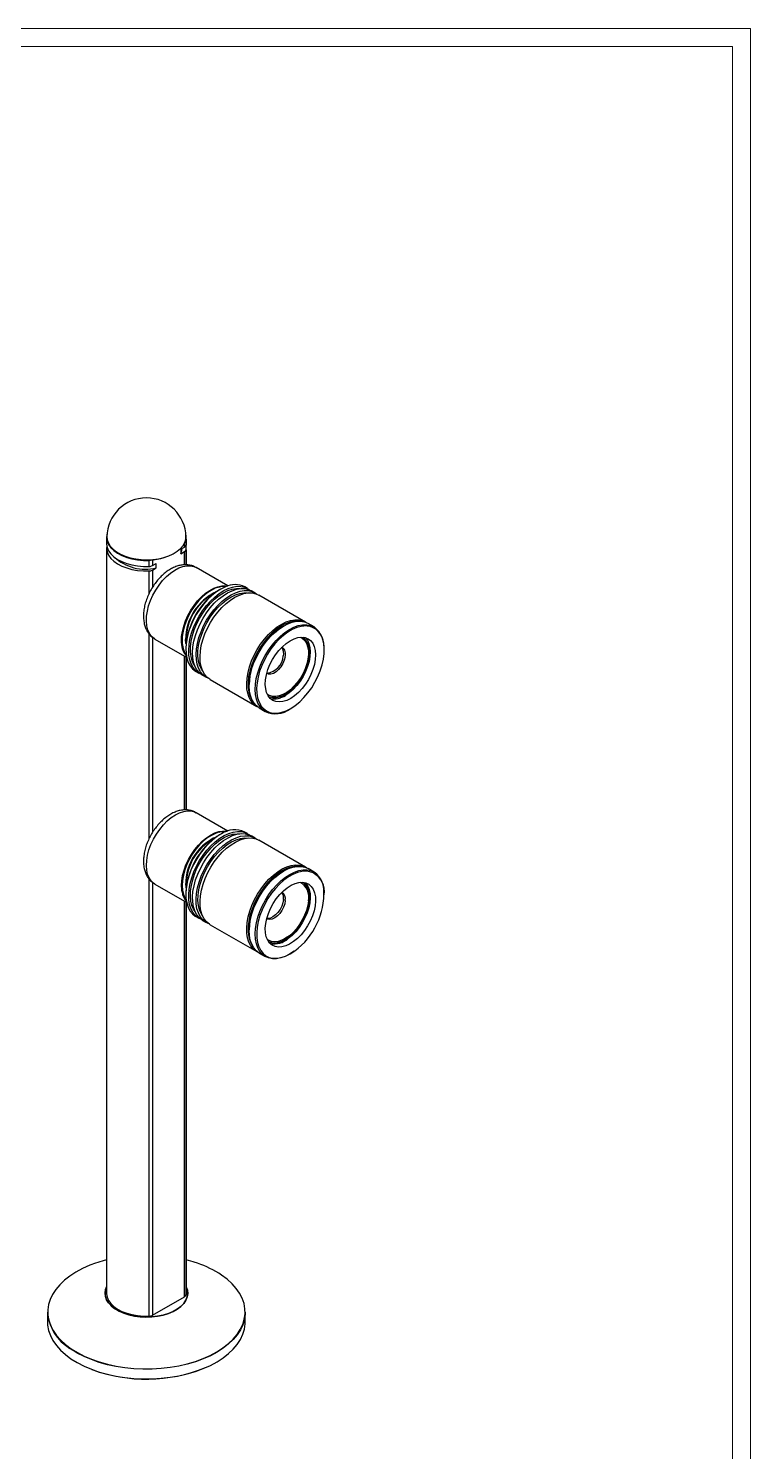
# Model space of a CAD drawing. Header units: millimetres. Extents: x 1051 to 2391, y -75 to 375.
# Drawn here: x 1544.4 to 1688.6, y 90.1 to 374.5 of the extents above; entities that cross this region are included whole.
import ezdxf

# ---------------------------------------------------------------- set-up
doc = ezdxf.new("R2010")
doc.units = ezdxf.units.MM
doc.layers.get('Defpoints').update_dxf_attribs({"color": 6, "lineweight": 9})
doc.layers.add('SolidLine', color=7, linetype='Continuous', lineweight=30)

msp = doc.modelspace()

# ---------------------------------------------------------------- linework, layer by layer
at = {"layer": 'Defpoints'}
for points in [[(1688.62, -75.49), (1688.62, 374.51), (1050.7, 374.51), (1050.7, -75.49)], [(1685.02, -71.89), (1685.02, 370.91), (1054.3, 370.91), (1054.3, -71.89)]]:
    msp.add_lwpolyline(points, close=True, dxfattribs=at)
at = {"layer": 'SolidLine', "linetype": 'Continuous', "lineweight": 25}
for p, q in [((1559.99, 272.79), (1559.99, 271.56)), ((1559.99, 270.66), (1559.99, 121.73)), ((1574.82, 270.43), (1575.58, 270.87)), ((1574.82, 270.43), (1574.82, 269.53)), ((1575.58, 270.87), (1575.58, 271.71)), ((1575.87, 272.46), (1575.87, 271.24)), ((1575.87, 271.24), (1575.89, 271.56)), ((1575.87, 270.34), (1575.87, 267.31)), ((1575.89, 271.56), (1575.89, 272.79)), ((1575.89, 267.31), (1575.89, 270.66)), ((1568.5, 266.98), (1568.5, 268.21)), ((1569.14, 268.34), (1569.14, 267.15)), ((1569.14, 267.15), (1569.91, 267.59)), ((1569.91, 266.69), (1569.91, 267.59)), ((1574.82, 269.53), (1575.58, 269.97)), ((1575.58, 267.31), (1575.58, 269.97)), ((1568.5, 261.65), (1568.5, 266.09)), ((1569.14, 266.25), (1569.91, 266.69)), ((1569.14, 266.25), (1569.14, 262.78)), ((1584.24, 263.11), (1577.9, 266.77)), ((1582.71, 262.42), (1582.57, 262.34)), ((1588.15, 262.58), (1587.59, 262.9)), ((1589.64, 261.72), (1588.93, 262.13)), ((1599.75, 255.88), (1590.42, 261.27)), ((1568.5, 212.64), (1568.5, 253.47)), ((1601.45, 254.9), (1600.25, 255.6)), ((1569.14, 252.83), (1569.14, 213.8)), ((1569.65, 252.48), (1575.99, 248.82)), ((1575.76, 252.64), (1575.76, 252.49)), ((1575.82, 250.64), (1575.82, 250.48)), ((1575.58, 218.32), (1575.58, 249.05)), ((1575.87, 248.88), (1575.87, 218.32)), ((1575.89, 218.32), (1575.89, 248.87)), ((1600.48, 248.88), (1600.33, 248.17)), ((1577.84, 246.02), (1578.41, 245.69)), ((1579.18, 245.24), (1579.89, 244.83)), ((1580.67, 244.38), (1590, 239)), ((1590.5, 238.71), (1591.7, 238.02)), ((1584.24, 214.11), (1577.9, 217.77)), ((1582.71, 213.43), (1582.57, 213.35)), ((1588.15, 213.59), (1587.59, 213.91)), ((1589.64, 212.73), (1588.93, 213.14)), ((1599.75, 206.89), (1590.42, 212.28)), ((1601.45, 205.91), (1600.25, 206.61)), ((1568.5, 117.15), (1568.5, 204.46)), ((1569.14, 203.84), (1569.14, 117.32)), ((1569.65, 203.48), (1575.99, 199.82)), ((1575.76, 203.65), (1575.81, 202.87)), ((1575.81, 202.87), (1575.87, 202.51)), ((1575.58, 121.03), (1575.58, 200.06)), ((1575.82, 201.65), (1575.82, 201.49)), ((1575.87, 199.89), (1575.87, 121.4)), ((1575.89, 121.73), (1575.89, 199.88)), ((1577.84, 197.02), (1578.41, 196.7)), ((1579.18, 196.25), (1579.89, 195.84)), ((1580.67, 195.39), (1590, 190)), ((1590.5, 189.72), (1591.7, 189.02)), ((1569.14, 117.32), (1575.58, 121.03)), ((1575.87, 121.4), (1575.89, 121.73)), ((1548.19, 117.93), (1548.19, 116.01)), ((1587.69, 116.01), (1587.69, 117.93))]:
    msp.add_line(p, q, dxfattribs=at)
at = {"layer": 'SolidLine', "linetype": 'Continuous', "lineweight": 25, "flags": 128}
for points in [[(1560.07, 273.42), (1560.05, 273.35), (1559.99, 272.68), (1560.11, 272.01), (1560.39, 271.35), (1560.84, 270.73), (1561.43, 270.15), (1562.17, 269.63), (1563.04, 269.17), (1564.01, 268.8), (1565.06, 268.51), (1566.18, 268.31), (1567.34, 268.21), (1568.5, 268.21)], [(1575.87, 272.46), (1575.87, 273.14), (1575.82, 273.42)], [(1559.99, 271.56), (1559.99, 271.45), (1560.11, 270.78), (1560.39, 270.13), (1560.84, 269.5), (1561.43, 268.93), (1562.17, 268.4), (1563.04, 267.95), (1564.01, 267.57), (1565.06, 267.28), (1566.18, 267.09), (1567.34, 266.99), (1568.5, 266.98)], [(1560.03, 271.11), (1559.99, 270.56), (1560.11, 269.88), (1560.39, 269.23), (1560.84, 268.61), (1561.43, 268.03), (1562.17, 267.51), (1563.04, 267.05), (1564.01, 266.68), (1565.06, 266.39), (1566.18, 266.19), (1567.34, 266.09), (1568.5, 266.09)], [(1560.04, 272.91), (1560.11, 272.29), (1560.34, 271.64), (1560.73, 271.01), (1561.28, 270.42), (1561.96, 269.89), (1562.78, 269.42), (1563.7, 269.02), (1564.72, 268.71), (1565.8, 268.48), (1566.93, 268.35), (1568.09, 268.31), (1569.23, 268.37), (1570.36, 268.53), (1571.42, 268.78), (1572.42, 269.11), (1573.32, 269.53), (1574.1, 270.02), (1574.76, 270.57), (1575.27, 271.16), (1575.62, 271.8), (1575.81, 272.45), (1575.84, 272.91)], [(1574.82, 269.53), (1575.04, 270.16), (1575.09, 270.59)], [(1575.87, 270.34), (1575.87, 271.01), (1575.85, 271.15)], [(1569.65, 252.48), (1569.49, 252.57), (1568.97, 253.02), (1568.55, 253.61), (1568.23, 254.32), (1568.03, 255.13), (1567.94, 256.04), (1567.98, 257.02), (1568.13, 258.05), (1568.39, 259.11), (1568.77, 260.19), (1569.24, 261.25), (1569.81, 262.28), (1570.46, 263.25), (1571.18, 264.16), (1571.95, 264.97), (1572.76, 265.67), (1573.59, 266.24), (1574.42, 266.69), (1575.24, 266.99), (1576.03, 267.13), (1576.77, 267.13), (1577.45, 266.97), (1577.9, 266.77)], [(1574.94, 252.15), (1574.98, 252.97), (1575.13, 254.01), (1575.39, 255.07), (1575.77, 256.14), (1576.25, 257.21), (1576.81, 258.24), (1577.46, 259.21), (1578.18, 260.12), (1578.95, 260.92), (1579.76, 261.63), (1580.59, 262.2), (1581.42, 262.65), (1582.24, 262.94), (1583.03, 263.09), (1583.77, 263.09), (1584.06, 263.04)], [(1583, 262.95), (1582.53, 262.87), (1581.71, 262.62), (1580.87, 262.21), (1580.03, 261.66), (1579.21, 260.97), (1578.42, 260.18), (1577.69, 259.28), (1577.02, 258.3), (1576.43, 257.27), (1575.94, 256.2), (1575.55, 255.11), (1575.28, 254.03), (1575.12, 252.99), (1575.09, 252)], [(1583.72, 262.92), (1582.82, 262.48), (1581.92, 261.91), (1581.03, 261.21), (1580.17, 260.39), (1579.36, 259.47), (1578.6, 258.47), (1577.91, 257.4), (1577.31, 256.28), (1576.8, 255.13), (1576.38, 253.96), (1576.08, 252.81), (1575.89, 251.68), (1575.82, 250.6), (1575.87, 249.59), (1576.03, 248.65), (1576.31, 247.82), (1576.69, 247.11), (1577.18, 246.51), (1577.77, 246.06), (1577.84, 246.02)], [(1578.81, 245.49), (1578.33, 245.73), (1577.75, 246.19), (1577.26, 246.78), (1576.87, 247.5), (1576.59, 248.33), (1576.43, 249.26), (1576.39, 250.27), (1576.46, 251.35), (1576.65, 252.48), (1576.95, 253.64), (1577.36, 254.8), (1577.87, 255.95), (1578.48, 257.07), (1579.16, 258.15), (1579.92, 259.15), (1580.74, 260.07), (1581.59, 260.88), (1582.48, 261.58), (1583.38, 262.15), (1584.28, 262.59), (1585.16, 262.88), (1586.01, 263.02), (1586.82, 263.01), (1587.56, 262.85), (1588.23, 262.53), (1588.53, 262.33)], [(1577.66, 247.03), (1577.45, 247.35), (1577.1, 248.1), (1576.86, 248.96), (1576.75, 249.92), (1576.76, 250.95), (1576.89, 252.05), (1577.14, 253.18), (1577.5, 254.33), (1577.97, 255.48), (1578.54, 256.6), (1579.2, 257.68), (1579.93, 258.69), (1580.73, 259.62), (1581.57, 260.44), (1582.45, 261.15), (1583.34, 261.72), (1584.23, 262.16), (1585.1, 262.44), (1585.94, 262.57), (1586.62, 262.56)], [(1579.18, 245.24), (1579.11, 245.28), (1578.53, 245.74), (1578.04, 246.33), (1577.65, 247.05), (1577.37, 247.88), (1577.21, 248.81), (1577.16, 249.82), (1577.24, 250.9), (1577.43, 252.03), (1577.73, 253.19), (1578.14, 254.35), (1578.65, 255.5), (1579.26, 256.62), (1579.94, 257.7), (1580.7, 258.7), (1581.51, 259.62), (1582.37, 260.43), (1583.26, 261.13), (1584.16, 261.7), (1585.06, 262.14), (1585.94, 262.43), (1586.79, 262.57), (1587.59, 262.56), (1588.34, 262.4), (1588.93, 262.13)], [(1580.29, 244.64), (1579.82, 244.88), (1579.23, 245.33), (1578.74, 245.92), (1578.36, 246.64), (1578.08, 247.47), (1577.92, 248.4), (1577.87, 249.42), (1577.94, 250.49), (1578.13, 251.62), (1578.44, 252.78), (1578.85, 253.94), (1579.36, 255.1), (1579.96, 256.22), (1580.65, 257.29), (1581.41, 258.29), (1582.22, 259.21), (1583.08, 260.02), (1583.97, 260.72), (1584.87, 261.3), (1585.77, 261.73), (1586.65, 262.02), (1587.5, 262.16), (1588.3, 262.15), (1589.04, 261.99), (1589.71, 261.68), (1590.01, 261.47)], [(1579.14, 246.17), (1578.93, 246.49), (1578.58, 247.24), (1578.35, 248.1), (1578.24, 249.06), (1578.24, 250.1), (1578.37, 251.19), (1578.62, 252.32), (1578.99, 253.48), (1579.46, 254.62), (1580.03, 255.75), (1580.68, 256.82), (1581.42, 257.83), (1582.21, 258.76), (1583.06, 259.58), (1583.93, 260.29), (1584.82, 260.86), (1585.71, 261.3), (1586.59, 261.58), (1587.43, 261.71), (1588.11, 261.7)], [(1580.67, 244.38), (1580.6, 244.43), (1580.01, 244.88), (1579.52, 245.47), (1579.13, 246.19), (1578.86, 247.02), (1578.69, 247.95), (1578.65, 248.97), (1578.72, 250.05), (1578.91, 251.17), (1579.21, 252.33), (1579.62, 253.49), (1580.14, 254.65), (1580.74, 255.77), (1581.43, 256.84), (1582.18, 257.84), (1583, 258.76), (1583.86, 259.57), (1584.74, 260.27), (1585.64, 260.85), (1586.54, 261.28), (1587.43, 261.57), (1588.28, 261.71), (1589.08, 261.7), (1589.82, 261.54), (1590.42, 261.27)], [(1581.81, 261.85), (1581.4, 261.69), (1580.81, 261.4)], [(1583.82, 262.96), (1583.31, 262.98), (1583, 262.95)], [(1590.26, 238.86), (1589.93, 239.04), (1589.35, 239.49), (1588.86, 240.09), (1588.47, 240.8), (1588.19, 241.63), (1588.03, 242.56), (1587.98, 243.58), (1588.06, 244.66), (1588.24, 245.79), (1588.55, 246.94), (1588.96, 248.1), (1589.47, 249.26), (1590.07, 250.38), (1590.76, 251.45), (1591.52, 252.45), (1592.33, 253.37), (1593.19, 254.19), (1594.08, 254.89), (1594.98, 255.46), (1595.88, 255.89), (1596.76, 256.18), (1597.61, 256.33), (1598.41, 256.32), (1599.15, 256.15), (1599.82, 255.84), (1599.99, 255.73)], [(1598.45, 256.05), (1598.14, 256.07), (1597.31, 256.02), (1596.44, 255.8), (1595.55, 255.44), (1594.65, 254.93), (1593.75, 254.29), (1592.88, 253.52), (1592.05, 252.64), (1591.26, 251.67), (1590.55, 250.62), (1589.91, 249.52), (1589.37, 248.37), (1588.93, 247.21), (1588.59, 246.05), (1588.37, 244.91), (1588.27, 243.82), (1588.29, 242.79), (1588.43, 241.84), (1588.69, 240.99), (1589.06, 240.25), (1589.21, 240.03)], [(1590.5, 238.71), (1589.95, 239.11), (1589.44, 239.67), (1589.03, 240.37), (1588.73, 241.18), (1588.55, 242.09), (1588.48, 243.09), (1588.53, 244.16), (1588.69, 245.28), (1588.97, 246.43), (1589.36, 247.59), (1589.86, 248.75), (1590.44, 249.88), (1591.12, 250.96), (1591.86, 251.98), (1592.66, 252.91), (1593.52, 253.75), (1594.4, 254.47), (1595.3, 255.07), (1596.2, 255.53), (1597.08, 255.85), (1597.94, 256.02), (1598.75, 256.04), (1599.51, 255.91), (1600.19, 255.63), (1600.25, 255.6)], [(1591.7, 238.02), (1591.15, 238.41), (1590.64, 238.98), (1590.23, 239.67), (1589.93, 240.48), (1589.75, 241.4), (1589.68, 242.39), (1589.73, 243.46), (1589.9, 244.58), (1590.18, 245.73), (1590.57, 246.9), (1591.06, 248.05), (1591.65, 249.18), (1592.32, 250.27), (1593.06, 251.28), (1593.87, 252.22), (1594.72, 253.06), (1595.6, 253.78), (1596.5, 254.38), (1597.4, 254.84), (1598.29, 255.16), (1599.14, 255.33), (1599.96, 255.35), (1600.71, 255.22), (1601.4, 254.93), (1601.45, 254.9)], [(1599.41, 255.08), (1598.86, 255.01), (1597.99, 254.77), (1597.09, 254.38), (1596.19, 253.85), (1595.3, 253.19), (1594.43, 252.4), (1593.6, 251.5), (1592.83, 250.52), (1592.13, 249.46), (1591.51, 248.34), (1590.98, 247.19), (1590.56, 246.03), (1590.24, 244.87), (1590.04, 243.74), (1589.96, 242.66), (1590, 241.64), (1590.16, 240.71), (1590.44, 239.87), (1590.77, 239.25)], [(1574.96, 251.68), (1574.95, 251.99), (1574.94, 252.15)], [(1575.76, 252.49), (1575.85, 251.64), (1575.87, 251.51)], [(1575.86, 251.49), (1575.84, 251.56), (1575.76, 252.41)], [(1596.77, 240.61), (1595.98, 240.22), (1595.21, 239.98), (1594.48, 239.9), (1593.81, 239.97), (1593.2, 240.21), (1592.69, 240.59), (1592.27, 241.12), (1591.96, 241.78), (1591.77, 242.55), (1591.69, 243.42), (1591.75, 244.36), (1591.92, 245.34), (1592.22, 246.36), (1592.62, 247.37), (1593.13, 248.36), (1593.72, 249.3), (1594.39, 250.17), (1595.11, 250.95), (1595.88, 251.61), (1596.66, 252.14), (1597.45, 252.54), (1598.21, 252.78), (1598.95, 252.86), (1599.62, 252.78), (1600.23, 252.55), (1600.74, 252.16), (1601.16, 251.63), (1601.47, 250.98), (1601.66, 250.2), (1601.74, 249.34), (1601.68, 248.4), (1601.51, 247.41), (1601.21, 246.4), (1600.81, 245.38), (1600.3, 244.39), (1599.71, 243.45), (1599.04, 242.58), (1598.32, 241.81), (1597.55, 241.15), (1596.77, 240.61)], [(1599.69, 252.76), (1600.1, 252.25), (1600.41, 251.59), (1600.6, 250.82), (1600.67, 249.95), (1600.62, 249.01), (1600.45, 248.02), (1600.15, 247.01), (1599.75, 246), (1599.24, 245.01), (1598.65, 244.07), (1597.98, 243.2), (1597.26, 242.42), (1596.49, 241.76), (1595.71, 241.22)], [(1596.79, 238.62), (1597.69, 239.22), (1598.57, 239.95), (1599.42, 240.79), (1600.22, 241.73), (1600.96, 242.76), (1601.62, 243.85), (1602.19, 244.98), (1602.67, 246.14), (1603.04, 247.31), (1603.3, 248.45), (1603.44, 249.56), (1603.46, 250.62), (1603.36, 251.59), (1603.18, 252.35)], [(1598.67, 252.85), (1599.06, 252.64), (1599.53, 252.23), (1599.9, 251.68), (1600.15, 251.02), (1600.29, 250.25), (1600.31, 249.39), (1600.21, 248.47)], [(1595.65, 248.9), (1595.48, 248.23), (1595.19, 247.56), (1594.81, 246.93), (1594.36, 246.37), (1593.85, 245.92), (1593.33, 245.61), (1592.82, 245.44), (1592.35, 245.43), (1592, 245.56)], [(1600.21, 248.47), (1599.99, 247.52), (1599.66, 246.55), (1599.23, 245.59), (1598.7, 244.67), (1598.09, 243.81), (1597.42, 243.03), (1596.71, 242.35), (1595.97, 241.79), (1595.22, 241.37), (1594.48, 241.1), (1593.77, 240.97), (1593.11, 241), (1592.51, 241.19), (1592.09, 241.45)], [(1600.4, 248.53), (1600.18, 247.56), (1599.85, 246.58), (1599.42, 245.6), (1598.89, 244.66), (1598.28, 243.78), (1597.61, 242.98), (1596.89, 242.27), (1596.14, 241.68), (1595.37, 241.22), (1594.62, 240.91), (1593.89, 240.74), (1593.2, 240.73), (1592.57, 240.87), (1592.38, 240.95)], [(1590.77, 239.25), (1590.83, 239.16), (1591.32, 238.57), (1591.91, 238.12), (1592.59, 237.82), (1593.34, 237.68), (1594.15, 237.68), (1595, 237.85), (1595.89, 238.16), (1596.79, 238.62)], [(1569.65, 203.48), (1569.39, 203.66), (1568.88, 204.13), (1568.48, 204.74), (1568.19, 205.47), (1568.01, 206.31), (1567.94, 207.23), (1568, 208.22), (1568.17, 209.26), (1568.46, 210.33), (1568.85, 211.4), (1569.35, 212.46), (1569.93, 213.48), (1570.6, 214.44), (1571.33, 215.33), (1572.1, 216.12), (1572.92, 216.8), (1573.75, 217.35), (1574.58, 217.76), (1575.39, 218.03), (1576.17, 218.15), (1576.9, 218.12), (1577.57, 217.93), (1577.9, 217.77)], [(1574.99, 202.43), (1574.94, 203.19), (1575, 204.18), (1575.17, 205.22), (1575.46, 206.28), (1575.85, 207.36), (1576.35, 208.42), (1576.93, 209.44), (1577.6, 210.4), (1578.33, 211.29), (1579.1, 212.08), (1579.92, 212.75), (1580.75, 213.31), (1581.58, 213.72), (1582.39, 213.99), (1583.17, 214.11), (1583.91, 214.08), (1584.06, 214.05)], [(1582.39, 213.85), (1581.88, 213.69), (1581.05, 213.31), (1580.21, 212.79), (1579.38, 212.14), (1578.58, 211.36), (1577.84, 210.48), (1577.15, 209.52), (1576.55, 208.5), (1576.03, 207.43), (1575.62, 206.35), (1575.33, 205.27), (1575.14, 204.21), (1575.08, 203.21), (1575.15, 202.28)], [(1582.92, 213.55), (1582.02, 212.99), (1581.13, 212.3), (1580.27, 211.5), (1579.45, 210.6), (1578.69, 209.6), (1577.99, 208.54), (1577.37, 207.42), (1576.85, 206.27), (1576.43, 205.11), (1576.11, 203.95), (1575.91, 202.82), (1575.82, 201.73), (1575.85, 200.71), (1576, 199.77), (1576.27, 198.92), (1576.64, 198.19), (1577.12, 197.59), (1577.69, 197.11), (1577.84, 197.02)], [(1578.81, 196.5), (1578.26, 196.79), (1577.69, 197.26), (1577.21, 197.87), (1576.83, 198.6), (1576.57, 199.44), (1576.42, 200.38), (1576.39, 201.41), (1576.48, 202.49), (1576.68, 203.62), (1576.99, 204.78), (1577.42, 205.95), (1577.94, 207.1), (1578.56, 208.21), (1579.25, 209.28), (1580.02, 210.27), (1580.84, 211.18), (1581.7, 211.98), (1582.59, 212.66), (1583.49, 213.22), (1584.39, 213.64), (1585.27, 213.91), (1586.11, 214.03), (1586.91, 214.01), (1587.64, 213.82), (1588.3, 213.5), (1588.53, 213.33)], [(1577.66, 198.03), (1577.38, 198.47), (1577.05, 199.24), (1576.84, 200.11), (1576.74, 201.08), (1576.77, 202.13), (1576.92, 203.23), (1577.19, 204.37), (1577.57, 205.52), (1578.05, 206.67), (1578.64, 207.78), (1579.31, 208.85), (1580.05, 209.85), (1580.86, 210.76), (1581.71, 211.57), (1582.59, 212.25), (1583.48, 212.81), (1584.37, 213.22), (1585.24, 213.48), (1586.07, 213.58), (1586.62, 213.56)], [(1579.18, 196.25), (1579.04, 196.34), (1578.46, 196.81), (1577.98, 197.42), (1577.61, 198.15), (1577.35, 198.99), (1577.2, 199.93), (1577.17, 200.96), (1577.25, 202.04), (1577.46, 203.17), (1577.77, 204.33), (1578.19, 205.5), (1578.72, 206.65), (1579.33, 207.76), (1580.03, 208.83), (1580.79, 209.82), (1581.61, 210.73), (1582.48, 211.53), (1583.37, 212.21), (1584.27, 212.77), (1585.17, 213.19), (1586.04, 213.46), (1586.89, 213.59), (1587.69, 213.56), (1588.42, 213.38), (1588.93, 213.14)], [(1580.29, 195.64), (1579.74, 195.93), (1579.17, 196.4), (1578.69, 197.01), (1578.32, 197.74), (1578.05, 198.58), (1577.91, 199.53), (1577.87, 200.55), (1577.96, 201.63), (1578.16, 202.77), (1578.48, 203.92), (1578.9, 205.09), (1579.43, 206.24), (1580.04, 207.36), (1580.74, 208.42), (1581.5, 209.41), (1582.32, 210.32), (1583.18, 211.12), (1584.07, 211.81), (1584.97, 212.36), (1585.87, 212.78), (1586.75, 213.05), (1587.6, 213.18), (1588.39, 213.15), (1589.13, 212.97), (1589.79, 212.64), (1590.01, 212.48)], [(1579.14, 197.18), (1578.87, 197.61), (1578.54, 198.38), (1578.32, 199.25), (1578.23, 200.23), (1578.26, 201.27), (1578.4, 202.37), (1578.67, 203.51), (1579.05, 204.66), (1579.54, 205.81), (1580.12, 206.93), (1580.79, 207.99), (1581.54, 208.99), (1582.34, 209.9), (1583.19, 210.71), (1584.07, 211.39), (1584.96, 211.95), (1585.85, 212.36), (1586.72, 212.62), (1587.55, 212.73), (1588.11, 212.71)], [(1580.67, 195.39), (1580.52, 195.48), (1579.95, 195.95), (1579.47, 196.56), (1579.1, 197.29), (1578.83, 198.14), (1578.68, 199.08), (1578.65, 200.1), (1578.74, 201.19), (1578.94, 202.32), (1579.26, 203.48), (1579.68, 204.64), (1580.2, 205.79), (1580.82, 206.91), (1581.51, 207.97), (1582.28, 208.96), (1583.1, 209.87), (1583.96, 210.67), (1584.85, 211.36), (1585.75, 211.91), (1586.65, 212.33), (1587.53, 212.61), (1588.37, 212.73), (1589.17, 212.7), (1589.9, 212.52), (1590.42, 212.28)], [(1590.26, 189.87), (1589.86, 190.09), (1589.28, 190.57), (1588.8, 191.17), (1588.43, 191.9), (1588.17, 192.75), (1588.02, 193.69), (1587.99, 194.71), (1588.07, 195.8), (1588.27, 196.93), (1588.59, 198.09), (1589.01, 199.25), (1589.54, 200.4), (1590.15, 201.52), (1590.85, 202.58), (1591.61, 203.58), (1592.43, 204.48), (1593.3, 205.28), (1594.19, 205.97), (1595.09, 206.53), (1595.98, 206.94), (1596.86, 207.22), (1597.71, 207.34), (1598.5, 207.31), (1599.24, 207.13), (1599.9, 206.8), (1599.99, 206.74)], [(1598.45, 207.06), (1598.25, 207.08), (1597.43, 207.04), (1596.56, 206.85), (1595.67, 206.5), (1594.77, 206.02), (1593.87, 205.39), (1593, 204.64), (1592.16, 203.78), (1591.37, 202.82), (1590.64, 201.78), (1590, 200.68), (1589.44, 199.54), (1588.98, 198.38), (1588.63, 197.21), (1588.4, 196.07), (1588.28, 194.97), (1588.28, 193.93), (1588.4, 192.97), (1588.65, 192.11), (1589, 191.35), (1589.21, 191.04)], [(1590.5, 189.72), (1590.47, 189.73), (1589.88, 190.18), (1589.38, 190.76), (1588.99, 191.47), (1588.7, 192.29), (1588.53, 193.21), (1588.48, 194.22), (1588.54, 195.3), (1588.72, 196.42), (1589.01, 197.57), (1589.42, 198.74), (1589.92, 199.89), (1590.52, 201.02), (1591.2, 202.09), (1591.95, 203.1), (1592.76, 204.03), (1593.62, 204.85), (1594.5, 205.56), (1595.4, 206.14), (1596.3, 206.59), (1597.19, 206.89), (1598.04, 207.04), (1598.85, 207.04), (1599.59, 206.89), (1600.25, 206.61)], [(1591.7, 189.02), (1591.67, 189.04), (1591.08, 189.48), (1590.59, 190.06), (1590.19, 190.77), (1589.91, 191.59), (1589.73, 192.52), (1589.68, 193.53), (1589.74, 194.6), (1589.92, 195.73), (1590.22, 196.88), (1590.62, 198.04), (1591.12, 199.2), (1591.72, 200.32), (1592.4, 201.4), (1593.16, 202.41), (1593.97, 203.33), (1594.82, 204.16), (1595.71, 204.86), (1596.61, 205.45), (1597.51, 205.89), (1598.39, 206.2), (1599.24, 206.35), (1600.05, 206.35), (1600.8, 206.2), (1601.45, 205.91)], [(1599.86, 206.1), (1599.81, 206.1), (1598.98, 206.04), (1598.11, 205.82), (1597.22, 205.45), (1596.32, 204.94), (1595.42, 204.29), (1594.55, 203.52), (1593.72, 202.64), (1592.94, 201.67), (1592.22, 200.62), (1591.59, 199.51), (1591.05, 198.36), (1590.61, 197.2), (1590.28, 196.04), (1590.06, 194.9), (1589.97, 193.81), (1589.99, 192.78), (1590.13, 191.84), (1590.39, 190.99), (1590.44, 190.87)], [(1575.06, 201.95), (1575.01, 202.26), (1574.99, 202.43)], [(1575.15, 202.28), (1575.33, 201.43), (1575.59, 200.78)], [(1597.35, 192), (1596.56, 191.5), (1595.78, 191.15), (1595.02, 190.95), (1594.3, 190.91), (1593.64, 191.03), (1593.06, 191.3), (1592.56, 191.73), (1592.17, 192.29), (1591.89, 192.98), (1591.73, 193.78), (1591.7, 194.67), (1591.78, 195.62), (1591.99, 196.62), (1592.31, 197.64), (1592.75, 198.65), (1593.28, 199.63), (1593.89, 200.55), (1594.58, 201.4), (1595.31, 202.14), (1596.08, 202.77), (1596.87, 203.27), (1597.65, 203.62), (1598.41, 203.82), (1599.13, 203.86), (1599.79, 203.74), (1600.37, 203.47), (1600.87, 203.04), (1601.26, 202.48), (1601.54, 201.79), (1601.7, 200.99), (1601.73, 200.1), (1601.65, 199.15), (1601.44, 198.15), (1601.12, 197.13), (1600.68, 196.12), (1600.15, 195.15), (1599.54, 194.22), (1598.85, 193.38), (1598.12, 192.63), (1597.35, 192)], [(1599.69, 203.77), (1599.81, 203.65), (1600.2, 203.09), (1600.47, 202.4), (1600.63, 201.6), (1600.67, 200.71), (1600.59, 199.76), (1600.38, 198.76), (1600.05, 197.75), (1599.62, 196.74), (1599.09, 195.76), (1598.48, 194.83), (1597.79, 193.99), (1597.06, 193.24), (1596.29, 192.61)], [(1600.55, 202.11), (1600.6, 201.56), (1600.58, 200.64)], [(1575.59, 200.78), (1575.63, 200.7), (1575.89, 200.29)], [(1595.34, 200.42), (1595.22, 199.77), (1594.99, 199.09), (1594.65, 198.44), (1594.23, 197.84), (1593.74, 197.33), (1593.23, 196.95), (1592.71, 196.71), (1592.21, 196.63), (1592, 196.65)], [(1595.69, 200.22), (1595.58, 199.56), (1595.34, 198.89), (1595, 198.23), (1594.58, 197.64), (1594.1, 197.13), (1593.58, 196.75), (1593.06, 196.51), (1592.57, 196.42), (1592.13, 196.5), (1592, 196.57)], [(1600.3, 200.14), (1600.16, 199.21), (1599.91, 198.25), (1599.55, 197.28), (1599.09, 196.33), (1598.54, 195.42), (1597.91, 194.58), (1597.23, 193.83), (1596.5, 193.19), (1595.75, 192.67), (1595, 192.29), (1594.27, 192.05), (1593.57, 191.97), (1592.93, 192.05), (1592.36, 192.28), (1592.09, 192.46)], [(1600.49, 200.23), (1600.36, 199.29), (1600.11, 198.31), (1599.74, 197.33), (1599.28, 196.36), (1598.73, 195.43), (1598.11, 194.57), (1597.42, 193.79), (1596.69, 193.11), (1595.93, 192.55), (1595.17, 192.13), (1594.42, 191.86), (1593.7, 191.73), (1593.03, 191.76), (1592.42, 191.94), (1592.38, 191.96)], [(1600.58, 200.64), (1600.44, 199.66), (1600.33, 199.17)], [(1590.44, 190.87), (1590.77, 190.26), (1591.25, 189.65), (1591.83, 189.18), (1592.49, 188.86), (1593.23, 188.69), (1594.03, 188.68), (1594.88, 188.82), (1595.76, 189.12), (1596.66, 189.56), (1597.56, 190.14)], [(1597.44, 190.07), (1596.54, 189.49), (1595.64, 189.04), (1594.76, 188.74), (1593.9, 188.59), (1593.1, 188.59), (1592.35, 188.74), (1591.7, 189.02)], [(1557.76, 127.74), (1556.63, 127.31), (1555.18, 126.67), (1553.85, 125.96), (1552.64, 125.17), (1551.56, 124.33), (1550.62, 123.43), (1549.82, 122.48), (1549.18, 121.5), (1548.7, 120.48), (1548.39, 119.45), (1548.24, 118.4), (1548.26, 117.35), (1548.45, 116.3), (1548.8, 115.27), (1549.32, 114.26), (1549.99, 113.29), (1550.82, 112.35), (1551.8, 111.46), (1552.91, 110.63), (1554.15, 109.86), (1555.51, 109.16), (1556.98, 108.54), (1558.53, 107.99), (1560.17, 107.54), (1561.88, 107.17), (1563.64, 106.89), (1565.43, 106.71), (1567.24, 106.62), (1569.06, 106.63), (1570.88, 106.74), (1572.66, 106.95), (1574.41, 107.24), (1576.1, 107.63), (1577.72, 108.11), (1579.26, 108.68), (1580.7, 109.32), (1582.03, 110.04), (1583.24, 110.82), (1584.32, 111.67), (1585.27, 112.56), (1586.06, 113.51), (1586.7, 114.5), (1587.18, 115.51), (1587.49, 116.54), (1587.64, 117.59), (1587.62, 118.64), (1587.44, 119.69), (1587.08, 120.72), (1586.57, 121.73), (1585.89, 122.7), (1585.06, 123.64), (1584.08, 124.53), (1582.97, 125.36), (1582.97, 125.36)], [(1575.89, 123.01), (1576.12, 122.36), (1576.19, 121.68), (1576.1, 121), (1575.84, 120.34), (1575.41, 119.7), (1574.84, 119.11), (1574.12, 118.57), (1573.28, 118.09), (1572.33, 117.69), (1571.29, 117.37), (1570.19, 117.14), (1569.03, 117), (1567.86, 116.96), (1566.68, 117.02), (1565.54, 117.17), (1564.44, 117.41), (1563.41, 117.74), (1562.47, 118.16), (1561.65, 118.64), (1560.95, 119.19), (1560.4, 119.79), (1560, 120.43), (1559.76, 121.1), (1559.69, 121.78), (1559.78, 122.45), (1559.99, 123.01)], [(1576.17, 122.08), (1576.12, 122.36), (1575.89, 122.99)], [(1559.99, 121.73), (1559.99, 121.62), (1560.11, 120.95), (1560.39, 120.29), (1560.84, 119.67), (1561.43, 119.09), (1562.17, 118.57), (1563.04, 118.11), (1564.01, 117.74), (1565.06, 117.45), (1566.18, 117.25), (1567.34, 117.15), (1568.5, 117.15)], [(1561.65, 118.65), (1562.48, 118.16), (1563.41, 117.75), (1564.44, 117.42), (1565.54, 117.17), (1566.68, 117.02), (1567.86, 116.97), (1569.03, 117.01), (1570.18, 117.15), (1571.29, 117.38), (1572.33, 117.7), (1573.28, 118.1), (1574.12, 118.57), (1574.83, 119.11), (1575.41, 119.7), (1575.83, 120.34), (1576.09, 121), (1576.19, 121.68), (1576.17, 122.08)], [(1587.69, 117.93), (1587.68, 117.53), (1587.53, 116.48), (1587.21, 115.44), (1586.73, 114.43), (1586.09, 113.44), (1585.3, 112.49), (1584.35, 111.59), (1583.27, 110.74), (1582.06, 109.96), (1580.72, 109.24), (1579.28, 108.6), (1577.74, 108.03), (1576.11, 107.55), (1574.42, 107.16), (1572.67, 106.86), (1570.88, 106.66), (1569.07, 106.55), (1567.24, 106.54), (1565.42, 106.62), (1563.63, 106.81), (1561.87, 107.08), (1560.16, 107.45), (1558.52, 107.91), (1556.96, 108.46), (1555.49, 109.08), (1554.13, 109.78), (1553.65, 110.06)], [(1548.19, 116.01), (1548.22, 115.36), (1548.41, 114.31), (1548.77, 113.28), (1549.28, 112.27), (1549.96, 111.29), (1550.79, 110.36), (1551.77, 109.47), (1552.88, 108.63), (1554.13, 107.86), (1555.49, 107.16), (1556.96, 106.54), (1558.52, 105.99), (1560.16, 105.53), (1561.87, 105.16), (1563.63, 104.88), (1565.42, 104.7), (1567.24, 104.62), (1569.07, 104.63), (1570.88, 104.74), (1572.67, 104.94), (1574.42, 105.24), (1576.11, 105.63), (1577.74, 106.11), (1579.28, 106.67), (1580.72, 107.32), (1582.06, 108.04), (1583.27, 108.82), (1584.35, 109.67), (1585.3, 110.57), (1586.09, 111.52), (1586.73, 112.5), (1587.21, 113.52), (1587.53, 114.56), (1587.68, 115.61), (1587.69, 116.01)], [(1553.65, 110.06), (1552.88, 110.55), (1552.68, 110.7)]]:
    msp.add_lwpolyline(points, dxfattribs=at)
at = {"layer": 'SolidLine', "linetype": 'Continuous', "lineweight": 25}
for centre, radius, start, end in [((1567.94, 272.79), 7.9, 0.8996, 179.1004), ((1575.36, 271.35), 0.528, 295.3679, 347.9768), ((1575.36, 270.45), 0.528, 295.3679, 347.9768), ((1575.46, 272.52), 0.415, 317.1783, 351.4959), ((1567.75, 275.67), 9.23, 227.4294, 283.5287), ((1567.94, 280.11), 11.86, 241.7196, 298.2804), ((1568.47, 269.67), 1.46, 271.5331, 293.5142), ((1568.47, 268.39), 1.41, 271.2547, 298.2637), ((1568.47, 267.49), 1.41, 271.2547, 298.2637), ((1586.32, 252.31), 10.56, 114.9813, 179.4502), ((1590.47, 249.98), 14.67, 122.5898, 177.4156), ((1585.64, 258.94), 4.42, 63.8239, 115.8538), ((1586.28, 252.4), 10.36, 118.239, 181.7663), ((1602.47, 243.05), 14, 121.3442, 178.6612), ((1599.71, 251.53), 3.57, 13.2993, 94.8194), ((1598.24, 250.76), 5.24, 355.6146, 52.2842), ((1579.46, 251.83), 4.51, 181.9508, 218.7739), ((1579.79, 251.91), 4.7, 178.9754, 214.4256), ((1593.31, 249.65), 2.06, 344.6883, 35.0919), ((1593.95, 249.47), 1.79, 341.6648, 51.4742), ((1596.31, 249.75), 4.27, 343.5116, 46.5113), ((1593.35, 250.21), 7.26, 349.4511, 7.1214), ((1591.47, 249.44), 3.84, 277.8355, 355.031), ((1591.42, 247.9), 7.85, 293.3697, 315.0365), ((1593.49, 244.36), 3.84, 257.7916, 305.3164), ((1593.75, 242.25), 4.71, 244.1539, 307.9789), ((1590.47, 200.99), 14.67, 122.589, 177.4164), ((1583.41, 210.05), 3.93, 84.1039, 105.0884), ((1585.58, 209.57), 4.78, 65.173, 123.7802), ((1586, 203.57), 10.2, 113.929, 186.0764), ((1586.28, 203.41), 10.36, 118.2296, 181.7758), ((1583.66, 207.45), 5.71, 108.8616, 119.8885), ((1602.47, 194.07), 13.99, 121.332, 178.6734), ((1599.54, 202.26), 3.86, 2.0237, 85.2184), ((1598.53, 201.89), 4.97, 353.8927, 54.0061), ((1578.98, 202.59), 3.97, 189.1567, 220.3612), ((1589.06, 201.7), 14.35, 306.3477, 2.7624), ((1596.96, 200.89), 3.42, 347.4474, 60.0419), ((1596.76, 200.97), 3.8, 348.7233, 49.187), ((1593.43, 200.71), 1.93, 351.2977, 35.6671), ((1594.08, 200.56), 1.64, 347.9322, 53.3076), ((1593.44, 195.89), 4.34, 259.9047, 311.0259), ((1591.29, 199.1), 8.08, 293.6917, 314.7145), ((1571.38, 107.87), 20.98, 56.4528, 71.1553), ((1562.68, 121.72), 2.97, 154.6265, 217.9586), ((1564.44, 122.93), 5.11, 216.4985, 236.9468), ((1575.36, 121.51), 0.528, 295.3679, 347.9768), ((1557.33, 118.59), 9.16, 184.1245, 239.4827), ((1568.47, 118.56), 1.41, 271.2547, 298.2637), ((1567.92, 136.02), 31.46, 249.7098, 292.0335)]:
    msp.add_arc(centre, radius, start, end, dxfattribs=at)
for points, knots in [([(1577.88, 266.75), (1577.77, 266.82), (1577.44, 267.02), (1576.82, 267.22), (1576.04, 267.34), (1575.24, 267.32), (1574.42, 267.17), (1573.58, 266.88), (1572.73, 266.45), (1571.9, 265.9), (1571.1, 265.22), (1570.35, 264.45), (1569.66, 263.59), (1569.04, 262.66), (1568.5, 261.68), (1568.06, 260.66), (1567.71, 259.62), (1567.47, 258.58), (1567.35, 257.53), (1567.35, 256.51), (1567.49, 255.57), (1567.75, 254.73), (1568.1, 254), (1568.57, 253.35), (1569.09, 252.83), (1569.49, 252.59), (1569.66, 252.49)], [0, 0, 0, 0, 0.019133, 0.058034, 0.096789, 0.136195, 0.176905, 0.219291, 0.263273, 0.308332, 0.353792, 0.399157, 0.444332, 0.489367, 0.534375, 0.579484, 0.624811, 0.670509, 0.716708, 0.763449, 0.810472, 0.851864, 0.891636, 0.930004, 0.971378, 1, 1, 1, 1]), ([(1577.91, 217.75), (1577.82, 217.81), (1577.5, 218.01), (1576.9, 218.21), (1576.13, 218.34), (1575.33, 218.34), (1574.5, 218.2), (1573.67, 217.92), (1572.82, 217.51), (1571.99, 216.97), (1571.18, 216.31), (1570.42, 215.54), (1569.72, 214.69), (1569.1, 213.77), (1568.55, 212.79), (1568.1, 211.78), (1567.74, 210.74), (1567.49, 209.69), (1567.36, 208.65), (1567.35, 207.63), (1567.47, 206.68), (1567.71, 205.82), (1568.05, 205.08), (1568.51, 204.42), (1569.03, 203.88), (1569.45, 203.62), (1569.63, 203.51)], [0, 0, 0, 0, 0.016393, 0.055342, 0.094087, 0.133401, 0.173961, 0.216178, 0.260023, 0.305015, 0.350483, 0.395879, 0.441086, 0.486144, 0.531162, 0.576271, 0.62158, 0.667246, 0.713401, 0.760102, 0.807145, 0.848733, 0.888703, 0.927224, 0.968808, 1, 1, 1, 1]), ([(1559.99, 128.41), (1559.84, 128.37), (1559.09, 128.2), (1558.36, 127.94), (1557.79, 127.74)], [0, 0, 0, 0, 0.203637, 1, 1, 1, 1]), ([(1578.13, 127.73), (1577.99, 127.78), (1577.26, 128.05), (1576.5, 128.26), (1575.89, 128.42)], [0, 0, 0, 0, 0.190628, 1, 1, 1, 1])]:
    msp.add_open_spline(points, degree=3, knots=knots, dxfattribs=at)

doc.saveas('drawing.dxf')
